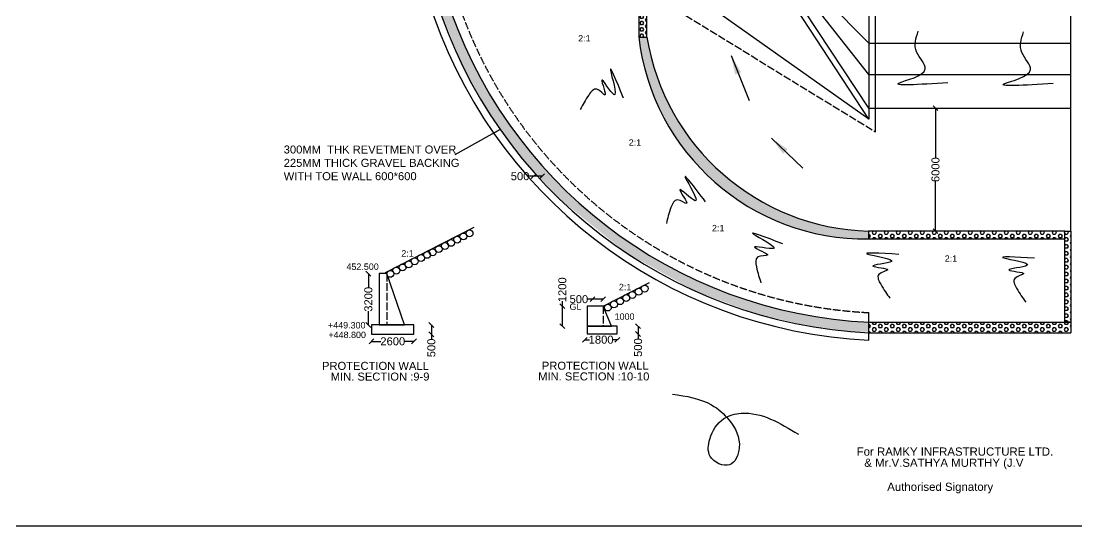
# Model space of a CAD drawing. Header units: millimetres. Extents: x 5124 to 3252586, y 2311 to 45846679.
# Drawn here: x 3133066 to 3199050, y 45712016 to 45743558 of the extents above; entities that cross this region are included whole.
import ezdxf

# ---------------------------------------------------------------- set-up
doc = ezdxf.new("R2010")
doc.units = ezdxf.units.MM
doc.header["$MEASUREMENT"] = 0
doc.linetypes.add('ACAD_ISO02W100', pattern=[15, 12, -3])
for name, color, linetype in [('DIMENSION', 7, 'Continuous'), ('DRAWING', 7, 'Continuous'), ('TEXT', 7, 'Continuous')]:
    doc.layers.add(name, color=color, linetype=linetype)
doc.styles.get("Standard").update_dxf_attribs({"font": 'arial.ttf'})
doc.dimstyles.get("Standard").update_dxf_attribs({"dimtxt": 500, "dimasz": 300, "dimexe": 0.18, "dimexo": 0.0625, "dimgap": 0.09, "dimtad": 0, "dimdec": 0, "dimzin": 0, "dimdsep": 46, "dimtxsty": 'Standard', "dimblk": 'OBLIQUE', "dimcen": 0.09, "dimse1": 1, "dimse2": 1, "dimadec": 0, "dimazin": 0, "dimtfac": 1, "dimtdec": 0, "dimtofl": 0, "dimtmove": 0, "dimatfit": 3, "dimfxl": 1, "dimtolj": 1, "dimtzin": 0, "dimarcsym": 0})
pattern_1 = [(180, (6196575.2, 91510065.92), (0, -216.506351), [125, -250]), (300, (6196575.2, 91510065.92), (187.5, 108.2531755), [125, -250]), (240, (6196450.2, 91510065.92), (187.5, -108.2531755), [125, -250])]

# ---------------------------------------------------------------- blocks, each defined once
blk = doc.blocks.new('_Oblique')
at = {"color": 0, "linetype": 'ByBlock', "lineweight": -2}
blk.add_line((-0.5, -0.5), (0.5, 0.5), dxfattribs=at)
blk = doc.blocks.new('*D191')
at = {"layer": 'Defpoints', "color": 0, "transparency": 16777216}
for p in [(3190213, 45738116), (3190444, 45738116), (3190444, 45730435)]:
    blk.add_point(p, dxfattribs=at)
at = {"layer": 'DIMENSION', "color": 0, "lineweight": -2, "transparency": 16777216}
for p, q in [((3190213, 45738116), (3190213, 45735023)), ((3190213, 45730435), (3190213, 45733528))]:
    blk.add_line(p, q, dxfattribs=at)
at = {"layer": 'DIMENSION', "color": 0, "lineweight": -2, "transparency": 16777216, "xscale": 300, "yscale": 300, "zscale": 300}
for p, rotation in [((3190213, 45738116), 90), ((3190213, 45730435), 270)]:
    blk.add_blockref('_Oblique', p, dxfattribs=dict(at, rotation=rotation))
at = {"layer": 'DIMENSION', "color": 0, "transparency": 16777216, "insert": (3190213, 45734276), "char_height": 500, "attachment_point": 5, "rotation": 90}
blk.add_mtext('\\A1;6000', dxfattribs=at)
blk = doc.blocks.new('*D192')
at = {"layer": 'Defpoints', "color": 0, "transparency": 16777216}
for p in [(3168301, 45724012), (3170327, 45724010), (3168301, 45723647)]:
    blk.add_point(p, dxfattribs=at)
at = {"layer": 'DRAWING', "color": 0, "lineweight": -2, "transparency": 16777216}
for p, q in [((3168301, 45723647), (3168592, 45723647)), ((3170327, 45723647), (3170036, 45723647))]:
    blk.add_line(p, q, dxfattribs=at)
at = {"layer": 'DRAWING', "color": 0, "lineweight": -2, "transparency": 16777216, "xscale": 300, "yscale": 300, "zscale": 300, "rotation": 180}
blk.add_blockref('_Oblique', (3168301, 45723647), dxfattribs=at)
at = {"layer": 'DRAWING', "color": 0, "lineweight": -2, "transparency": 16777216, "xscale": 300, "yscale": 300, "zscale": 300}
blk.add_blockref('_Oblique', (3170327, 45723647), dxfattribs=at)
at = {"layer": 'DRAWING', "color": 0, "transparency": 16777216, "insert": (3169314, 45723647), "char_height": 500, "attachment_point": 5}
blk.add_mtext('\\A1;1800', dxfattribs=at)
blk = doc.blocks.new('*D193')
at = {"layer": 'Defpoints', "color": 0, "transparency": 16777216}
for p in [(3168776, 45726179), (3168776, 45725748), (3169438, 45725748)]:
    blk.add_point(p, dxfattribs=at)
at = {"layer": 'DRAWING', "color": 0, "lineweight": -2, "transparency": 16777216}
for p, q in [((3168776, 45726179), (3168476, 45726179)), ((3169438, 45726179), (3168776, 45726179))]:
    blk.add_line(p, q, dxfattribs=at)
at = {"layer": 'DRAWING', "color": 0, "lineweight": -2, "transparency": 16777216, "xscale": 300, "yscale": 300, "zscale": 300, "rotation": 180}
blk.add_blockref('_Oblique', (3168776, 45726179), dxfattribs=at)
at = {"layer": 'DRAWING', "color": 0, "lineweight": -2, "transparency": 16777216, "xscale": 300, "yscale": 300, "zscale": 300}
blk.add_blockref('_Oblique', (3169438, 45726179), dxfattribs=at)
at = {"layer": 'DRAWING', "color": 0, "transparency": 16777216, "insert": (3167924, 45726179), "char_height": 500, "attachment_point": 5}
blk.add_mtext('\\A1;500', dxfattribs=at)
blk = doc.blocks.new('*D194')
at = {"layer": 'Defpoints', "color": 0, "transparency": 16777216}
for p in [(3170327, 45724498), (3170327, 45724010), (3171623, 45724010)]:
    blk.add_point(p, dxfattribs=at)
at = {"layer": 'DRAWING', "color": 0, "lineweight": -2, "transparency": 16777216}
for p, q in [((3171623, 45724498), (3171623, 45724010)), ((3171623, 45724010), (3171623, 45723710))]:
    blk.add_line(p, q, dxfattribs=at)
at = {"layer": 'DRAWING', "color": 0, "lineweight": -2, "transparency": 16777216, "xscale": 300, "yscale": 300, "zscale": 300}
for p, rotation in [((3171623, 45724498), 90), ((3171623, 45724010), 270)]:
    blk.add_blockref('_Oblique', p, dxfattribs=dict(at, rotation=rotation))
at = {"layer": 'DRAWING', "color": 0, "transparency": 16777216, "insert": (3171623, 45723159), "char_height": 500, "attachment_point": 5, "rotation": 90}
blk.add_mtext('\\A1;500', dxfattribs=at)
blk = doc.blocks.new('*D166')
at = {"layer": 'Defpoints', "color": 0, "transparency": 16777216}
for p in [(3154970, 45723989), (3154970, 45723547), (3157618, 45723989)]:
    blk.add_point(p, dxfattribs=at)
at = {"layer": 'DIMENSION', "color": 0, "lineweight": -2, "transparency": 16777216}
for p, q in [((3154970, 45723547), (3155544, 45723547)), ((3157618, 45723547), (3157044, 45723547))]:
    blk.add_line(p, q, dxfattribs=at)
at = {"layer": 'DIMENSION', "color": 0, "lineweight": -2, "transparency": 16777216, "xscale": 300, "yscale": 300, "zscale": 300, "rotation": 180}
blk.add_blockref('_Oblique', (3154970, 45723547), dxfattribs=at)
at = {"layer": 'DIMENSION', "color": 0, "lineweight": -2, "transparency": 16777216, "xscale": 300, "yscale": 300, "zscale": 300}
blk.add_blockref('_Oblique', (3157618, 45723547), dxfattribs=at)
at = {"layer": 'DIMENSION', "color": 0, "transparency": 16777216, "insert": (3156294, 45723547), "char_height": 500, "attachment_point": 5}
blk.add_mtext('\\A1;2600', dxfattribs=at)
blk = doc.blocks.new('*D167')
at = {"layer": 'Defpoints', "color": 0, "transparency": 16777216}
for p in [(3157618, 45724569), (3157618, 45723989), (3158706, 45723989)]:
    blk.add_point(p, dxfattribs=at)
at = {"layer": 'DIMENSION', "color": 0, "lineweight": -2, "transparency": 16777216}
for p, q in [((3158706, 45724569), (3158706, 45723989)), ((3158706, 45723989), (3158706, 45723689))]:
    blk.add_line(p, q, dxfattribs=at)
at = {"layer": 'DIMENSION', "color": 0, "lineweight": -2, "transparency": 16777216, "xscale": 300, "yscale": 300, "zscale": 300}
for p, rotation in [((3158706, 45724569), 90), ((3158706, 45723989), 270)]:
    blk.add_blockref('_Oblique', p, dxfattribs=dict(at, rotation=rotation))
at = {"layer": 'DIMENSION', "color": 0, "transparency": 16777216, "insert": (3158706, 45723137), "char_height": 500, "attachment_point": 5, "rotation": 90}
blk.add_mtext('\\A1;500', dxfattribs=at)
blk = doc.blocks.new('*D168')
at = {"layer": 'Defpoints', "color": 0, "transparency": 16777216}
for p in [(3154769, 45727777), (3155437, 45727777), (3154970, 45724569)]:
    blk.add_point(p, dxfattribs=at)
at = {"layer": 'DIMENSION', "color": 0, "lineweight": -2, "transparency": 16777216}
for p, q in [((3154769, 45727777), (3154769, 45726918)), ((3154769, 45724569), (3154769, 45725427))]:
    blk.add_line(p, q, dxfattribs=at)
at = {"layer": 'DIMENSION', "color": 0, "lineweight": -2, "transparency": 16777216, "xscale": 300, "yscale": 300, "zscale": 300}
for p, rotation in [((3154769, 45727777), 90), ((3154769, 45724569), 270)]:
    blk.add_blockref('_Oblique', p, dxfattribs=dict(at, rotation=rotation))
at = {"layer": 'DIMENSION', "color": 0, "transparency": 16777216, "insert": (3154769, 45726173), "char_height": 500, "attachment_point": 5, "rotation": 90}
blk.add_mtext('\\A1;3200', dxfattribs=at)
blk = doc.blocks.new('*D151')
at = {"layer": 'Defpoints', "color": 0, "transparency": 16777216}
for p in [(3165101, 45734082), (3165627, 45734481), (3165101, 45733865)]:
    blk.add_point(p, dxfattribs=at)
at = {"layer": 'DIMENSION', "color": 0, "lineweight": -2, "transparency": 16777216}
for p, q in [((3165101, 45733865), (3164801, 45733865)), ((3165627, 45733865), (3165101, 45733865))]:
    blk.add_line(p, q, dxfattribs=at)
at = {"layer": 'DIMENSION', "color": 0, "lineweight": -2, "transparency": 16777216, "xscale": 300, "yscale": 300, "zscale": 300, "rotation": 180}
blk.add_blockref('_Oblique', (3165101, 45733865), dxfattribs=at)
at = {"layer": 'DIMENSION', "color": 0, "lineweight": -2, "transparency": 16777216, "xscale": 300, "yscale": 300, "zscale": 300}
blk.add_blockref('_Oblique', (3165627, 45733865), dxfattribs=at)
at = {"layer": 'DIMENSION', "color": 0, "transparency": 16777216, "insert": (3164250, 45733865), "char_height": 500, "attachment_point": 5}
blk.add_mtext('\\A1;500', dxfattribs=at)
blk = doc.blocks.new('*D195')
at = {"layer": 'Defpoints', "color": 0, "transparency": 16777216}
for p in [(3166892, 45725748), (3168451, 45725748), (3168451, 45724498)]:
    blk.add_point(p, dxfattribs=at)
at = {"layer": 'DIMENSION', "color": 0, "lineweight": -2, "transparency": 16777216}
for p, q in [((3166892, 45725748), (3166892, 45726048)), ((3166892, 45724498), (3166892, 45725748))]:
    blk.add_line(p, q, dxfattribs=at)
at = {"layer": 'DIMENSION', "color": 0, "lineweight": -2, "transparency": 16777216, "xscale": 300, "yscale": 300, "zscale": 300}
for p, rotation in [((3166892, 45725748), 90), ((3166892, 45724498), 270)]:
    blk.add_blockref('_Oblique', p, dxfattribs=dict(at, rotation=rotation))
at = {"layer": 'DIMENSION', "color": 0, "transparency": 16777216, "insert": (3166892, 45726770), "char_height": 500, "attachment_point": 5, "rotation": 90}
blk.add_mtext('\\A1;1200', dxfattribs=at)

msp = doc.modelspace()

# ---------------------------------------------------------------- hatches: boundary and pattern name
at = {"layer": 'DRAWING'}
h = msp.add_hatch(dxfattribs=at)
h.set_pattern_fill('HEX', color=256, scale=1000, style=0)
h.set_pattern_definition(pattern_1)
h.paths.add_polyline_path([(3185058.7, 45724151.3), (3186055.8, 45724151.3), (3186055.8, 45724736.1), (3185973.3, 45724742.6, -0.3139263), (3159588.9, 45745190.3), (3159588.9, 45747956.7), (3159588.9, 45749838.5), (3158969.3, 45749817.3), (3158968.3, 45744996.2, 0.0027936), (3159069.7, 45744678.4), (3160740.4, 45740593.9), (3162391.6, 45737697.5), (3164466.1, 45734868.8), (3166734, 45732422.1), (3170900.4, 45729068.5), (3175235.5, 45726672.3), (3178962.4, 45725289.6), (3182119, 45724536.3)])
h = msp.add_hatch(dxfattribs=at)
h.set_pattern_fill('HEX', color=256, scale=1000, style=0)
h.set_pattern_definition(pattern_1)
h.paths.add_polyline_path([(3186025.6, 45729947.8), (3186025.6, 45730435.1, -0.3603214), (3172181.9, 45742561.6), (3171662.6, 45742561.6, 0.3840619)])
h = msp.add_hatch(dxfattribs=at)
h.set_pattern_fill('HEX', color=256, scale=1000, style=0)
h.set_pattern_definition(pattern_1)
h.paths.add_polyline_path([(3198294.9, 45729947.8), (3198294.9, 45730435.1), (3186025.6, 45730435.1), (3186025.6, 45729947.8)])
h = msp.add_hatch(dxfattribs=at)
h.set_pattern_fill('HEX', color=256, scale=1000, style=0)
h.set_pattern_definition(pattern_1)
h.paths.add_polyline_path([(3198294.9, 45730435.1), (3198671.3, 45730435.1), (3198671.3, 45724736.1), (3198294.9, 45724736.1)])
h = msp.add_hatch(dxfattribs=at)
h.set_pattern_fill('HEX', color=256, scale=1000, style=0)
h.set_pattern_definition(pattern_1)
h.paths.add_polyline_path([(3186055.8, 45724087.6), (3198671.3, 45724087.6), (3198671.3, 45724736.1), (3186107.2, 45724736.1, -0.000441), (3186055.8, 45724738.5)])
at = {"layer": 'TEXT'}
h = msp.add_hatch(dxfattribs=at)
h.set_pattern_fill('HEX', color=256, scale=900, style=0)
h.set_pattern_definition([(180, (6196575.2, 91510065.92), (0, -194.8557159), [112.5, -225]), (300, (6196575.2, 91510065.92), (168.75000004, 97.42785795), [112.5, -225]), (240, (6196462.7, 91510065.92), (168.75000004, -97.42785795), [112.5, -225])])
h.paths.add_polyline_path([(3172181.9, 45749838.5), (3171662.6, 45749838.5), (3171662.6, 45742561.6), (3172181.9, 45742561.6)])

# ---------------------------------------------------------------- linework, layer by layer
at = {"layer": 'DRAWING'}
for points in [[(3235483.2, 45846678.7), (2993828.2, 45846678.7), (2993828.2, 45712015.7), (3235483.2, 45712015.7)], [(3198671.3, 45724736.1), (3198294.9, 45724736.1), (3198294.9, 45730435.1), (3198671.3, 45730435.1)], [(3155436.6, 45724568.9), (3157026.6, 45724568.9), (3155923.1, 45727776.5), (3155436.6, 45727776.5)], [(3168450.6, 45724498.3), (3169955.7, 45724498.3), (3169437.7, 45725747.8), (3168450.6, 45725747.8)], [(3157618.1, 45724568.9), (3154970.1, 45724568.9), (3154970.1, 45723989), (3157618.1, 45723989)], [(3170327.1, 45724498.3), (3168450.6, 45724498.3), (3168450.6, 45724010.3), (3170327.1, 45724010.3)]]:
    msp.add_lwpolyline(points, close=True, dxfattribs=at)
for points in [[(3186048.8, 45755033), (3186048.8, 45737424.4), (3173521.1, 45746308.7), (3178114.6, 45750309.9)], [(3186048.8, 45737424.4), (3177787.2, 45750024.8)], [(3186048.8, 45738116.1), (3178004.7, 45750309.9)], [(3186048.8, 45742181.9), (3178004.7, 45750309.9)], [(3186048.8, 45740223.8), (3178114.6, 45750309.9)], [(3186459.1, 45736632.1), (3186453.7, 45747731.7)], [(3186048.8, 45742181.9), (3198673.9, 45742181.9)], [(3186048.8, 45740223.8), (3198674.8, 45740223.8)], [(3186048.8, 45738116.1), (3198675.8, 45738116.1)], [(3158486.9, 45729198.4), (3161387.4, 45730683.2)], [(3155838.3, 45727853), (3158738.8, 45729337.8)], [(3169437.7, 45725747.8), (3172338.2, 45727232.6)], [(3186055.8, 45723626.7), (3186055.8, 45725342.7)], [(3186107.2, 45724736.1), (3198671.3, 45724736.1), (3198671.3, 45724087.6)], [(3186055.8, 45724087.6), (3198671.3, 45724087.6)]]:
    msp.add_lwpolyline(points, dxfattribs=at)
at = {"layer": 'DRAWING', "linetype": 'ACAD_ISO02W100', "ltscale": 40}
for points in [[(3186520.8, 45747697), (3179192, 45751492.2), (3172181.9, 45745712.5), (3172044.5, 45745479.5), (3186459.1, 45736632.1)], [(3155923.1, 45727776.5), (3155923.1, 45724568.9)], [(3169437.7, 45725747.8), (3169437.7, 45724498.3)]]:
    msp.add_lwpolyline(points, dxfattribs=at)
at = {"layer": 'DRAWING'}
for centre in [(3160315.9, 45729897.9), (3160710.4, 45730099.8), (3161091.9, 45730295.1), (3158786.2, 45729110.4), (3159166.9, 45729309.7), (3159553.8, 45729507.7), (3159933.6, 45729702.2), (3157667.3, 45728552.4), (3158061.8, 45728754.4), (3158443.3, 45728949.6), (3156137.7, 45727764.9), (3156518.3, 45727964.2), (3156905.2, 45728162.3), (3157285, 45728356.7), (3171266.7, 45726447.3), (3171661.2, 45726649.2), (3172042.7, 45726844.5), (3170117.7, 45725859.1), (3170504.5, 45726057.1), (3170884.3, 45726251.6), (3169737, 45725659.7)]:
    msp.add_circle(centre, 214.9, dxfattribs=at)
for radius, start in [(29202.7, 197.367769), (30313.3, 197.23436), (29852.8, 197.367769)]:
    msp.add_arc((3187460.1, 45753907.4), radius, start, 267.344656, dxfattribs=at)
at = {"layer": 'DRAWING', "linetype": 'ACAD_ISO02W100', "ltscale": 40}
msp.add_arc((3187460.1, 45753907.4), 28599.3, 197.747333, 267.185393, dxfattribs=at)
at = {"layer": 'DRAWING'}
for points in [[(3190988.2, 45739706.8), (3187963, 45739706.8), (3189577.8, 45740571), (3189027.8, 45741634.6), (3189133.1, 45742931.9)], [(3197570.8, 45739660.1), (3194545.5, 45739660.1), (3196160.3, 45740524.3), (3195610.4, 45741587.8), (3195715.7, 45742885.1)], [(3170723.5, 45738736.9), (3169899.9, 45740481.1), (3170121.4, 45738960.5), (3169353.7, 45739866.5), (3169557.5, 45738934.9), (3169048.4, 45739306.6), (3168546.6, 45738940.2), (3168013.4, 45738043.4)], [(3175837.6, 45732271.4), (3174598.6, 45733749.7), (3175198.4, 45732335), (3174226.1, 45733016.6), (3174659.6, 45732167.3), (3174072.8, 45732397.7), (3173680.4, 45731915.9), (3173392.1, 45730913.3)], [(3180672, 45729638), (3178841.5, 45730246.3), (3180094.5, 45729356.8), (3178909.1, 45729426.7), (3179723.8, 45728931.2), (3179103.4, 45728819.4), (3179022.2, 45728203.4), (3179302.9, 45727198.6)], [(3187918.5, 45728984.1), (3185989.7, 45729002.7), (3187454.8, 45728539.6), (3186305, 45728243.2), (3187232.3, 45728020.9), (3186675.9, 45727724.5), (3186787.2, 45727113.3), (3187362.1, 45726242.7)], [(3196410, 45728741.6), (3194481.2, 45728760.1), (3195946.3, 45728297), (3194796.5, 45728000.6), (3195723.8, 45727778.3), (3195167.4, 45727482), (3195278.7, 45726870.7), (3195853.6, 45726000.1)], [(3173771.3, 45720256.3), (3176211.6, 45719577.9), (3177318.5, 45718623.1), (3177947.5, 45716889.3), (3177343.7, 45715833.9), (3176136.1, 45716361.6), (3176110.9, 45717442.1), (3176991.5, 45718723.6), (3178073.3, 45719050.2), (3181645.7, 45717743.6)]]:
    msp.add_spline(points, degree=3, dxfattribs=at)
at = {"layer": 'TEXT'}
msp.add_lwpolyline([(3198671.3, 45730435.1), (3198671.3, 45754237)], dxfattribs=at)
for points in [[(3172181.9, 45749838.5), (3171662.6, 45749838.5), (3171662.6, 45742561.6), (3172181.9, 45742561.6)], [(3198294.9, 45730435.1), (3186025.6, 45730435.1), (3186025.6, 45729947.8), (3198294.9, 45729947.8)]]:
    msp.add_lwpolyline(points, close=True, dxfattribs=at)
for centre, radius, start, end in [((3185843.8, 45744225.1), 14278.4, 186.6902, 270.729719), ((3186425.1, 45744856.4), 14426.8, 189.152553, 268.413264)]:
    msp.add_arc(centre, radius, start, end, dxfattribs=at)

# ---------------------------------------------------------------- texts
at = {"layer": 'DIMENSION'}
for s, p in [('2:1', (3167881, 45742284.1)), ('2:1', (3171043.9, 45735772.5)), ('2:1', (3176245.8, 45730424.5)), ('2:1', (3190791.5, 45728520.1)), ('452.500', (3153398, 45728012.7)), ('+449.300', (3152244.4, 45724351)), ('+448.800', (3152271.3, 45723752.7))]:
    msp.add_text(s, height=400, dxfattribs=at).set_placement(p)
at = {"layer": 'DRAWING'}
for s, height, p in [('2:1', 400, (3156827.9, 45728845.6)), ('2:1', 400, (3170427.3, 45726740.4)), ('GL', 400, (3167341.3, 45725508.6)), ('1000', 400, (3170160.1, 45724892.6)), ('PROTECTION WALL ', 500, (3151871.9, 45721764.6)), ('PROTECTION WALL ', 500, (3165611.8, 45721775)), ('MIN. SECTION :9-9', 500, (3152416.9, 45721094.9)), ('MIN. SECTION :10-10', 500, (3165382.6, 45721105.3))]:
    msp.add_text(s, height=height, dxfattribs=at).set_placement(p)
at = {"layer": 'DRAWING', "insert": (3149478.4, 45735785.1), "char_height": 500, "width": 12119.002, "attachment_point": 1}
msp.add_mtext('300MM  THK REVETMENT OVER 225MM THICK GRAVEL BACKING WITH TOE WALL 600*600', dxfattribs=at)
at = {"layer": 'TEXT'}
for s, p in [('For RAMKY INFRASTRUCTURE LTD.', (3185286.8, 45716403.5)), ('& Mr.V.SATHYA MURTHY (J.V', (3185764, 45715706.7)), ('Authorised Signatory', (3187197.2, 45714204.5))]:
    msp.add_text(s, height=510.638, dxfattribs=at).set_placement(p)

# ---------------------------------------------------------------- dimensions: what is measured, and where the dimension line sits
at = {"layer": 'DIMENSION'}
for base, p1, p2, angle, text, picture, middle in [((3190213.2, 45738116.1), (3190444.3, 45730435.1), (3190444.3, 45738116.1), 90, '6000', '*D191', (3190213.2, 45734275.6)), ((3165101.3, 45733864.6), (3165627.2, 45734481.3), (3165101.3, 45734081.6), 180, '500', '*D151', (3164249.7, 45733864.6)), ((3154769.4, 45727776.5), (3154970.1, 45724568.9), (3155436.6, 45727776.5), 90, '3200', '*D168', (3154769.4, 45726172.7)), ((3166891.5, 45725747.8), (3168450.6, 45724498.3), (3168450.6, 45725747.8), 90, '1200', '*D195', (3166891.5, 45726770.1)), ((3158706, 45723989), (3157618.1, 45724568.9), (3157618.1, 45723989), 90, '500', '*D167', (3158706, 45723137.4)), ((3154970.1, 45723546.8), (3157618.1, 45723989), (3154970.1, 45723989), 180, '2600', '*D166', (3156294.1, 45723546.8))]:
    dim = msp.add_linear_dim(base=base, p1=p1, p2=p2, angle=angle, text=text, dimstyle='Standard', dxfattribs=at)
    dim.commit()
    dim.dimension.update_dxf_attribs({"geometry": picture, "text_midpoint": middle})
at = {"layer": 'DRAWING'}
for base, p1, p2, angle, text, picture, middle in [((3168775.6, 45726179.1), (3169437.7, 45725747.8), (3168775.6, 45725747.8), 180, '500', '*D193', (3167924, 45726179.1)), ((3168301, 45723646.5), (3170327.1, 45724010.3), (3168301, 45724012.2), 180, '1800', '*D192', (3169314.1, 45723646.5)), ((3171623.2, 45724010.3), (3170327.1, 45724498.3), (3170327.1, 45724010.3), 90, '500', '*D194', (3171623.2, 45723158.7))]:
    dim = msp.add_linear_dim(base=base, p1=p1, p2=p2, angle=angle, text=text, dimstyle='Standard', dxfattribs=at)
    dim.commit()
    dim.dimension.update_dxf_attribs({"geometry": picture, "text_midpoint": middle})

# ---------------------------------------------------------------- leaders
at = {"layer": 'Defpoints'}
msp.add_leader([(3163006.4, 45736784.1), (3160167.8, 45735203.1)], dimstyle='Standard', override={"dimgap": 0.09, "dimtad": 0}, dxfattribs=at)
at = {"layer": 'DRAWING'}
for points in [[(3177432.7, 45741398.9), (3178569.1, 45738606.8)], [(3179959.9, 45736234.3), (3181921.1, 45734374.9)]]:
    msp.add_leader(points, dimstyle='Standard', override={"dimasz": 1200, "dimgap": 0.09, "dimtad": 0}, dxfattribs=at)

doc.saveas('drawing.dxf')
